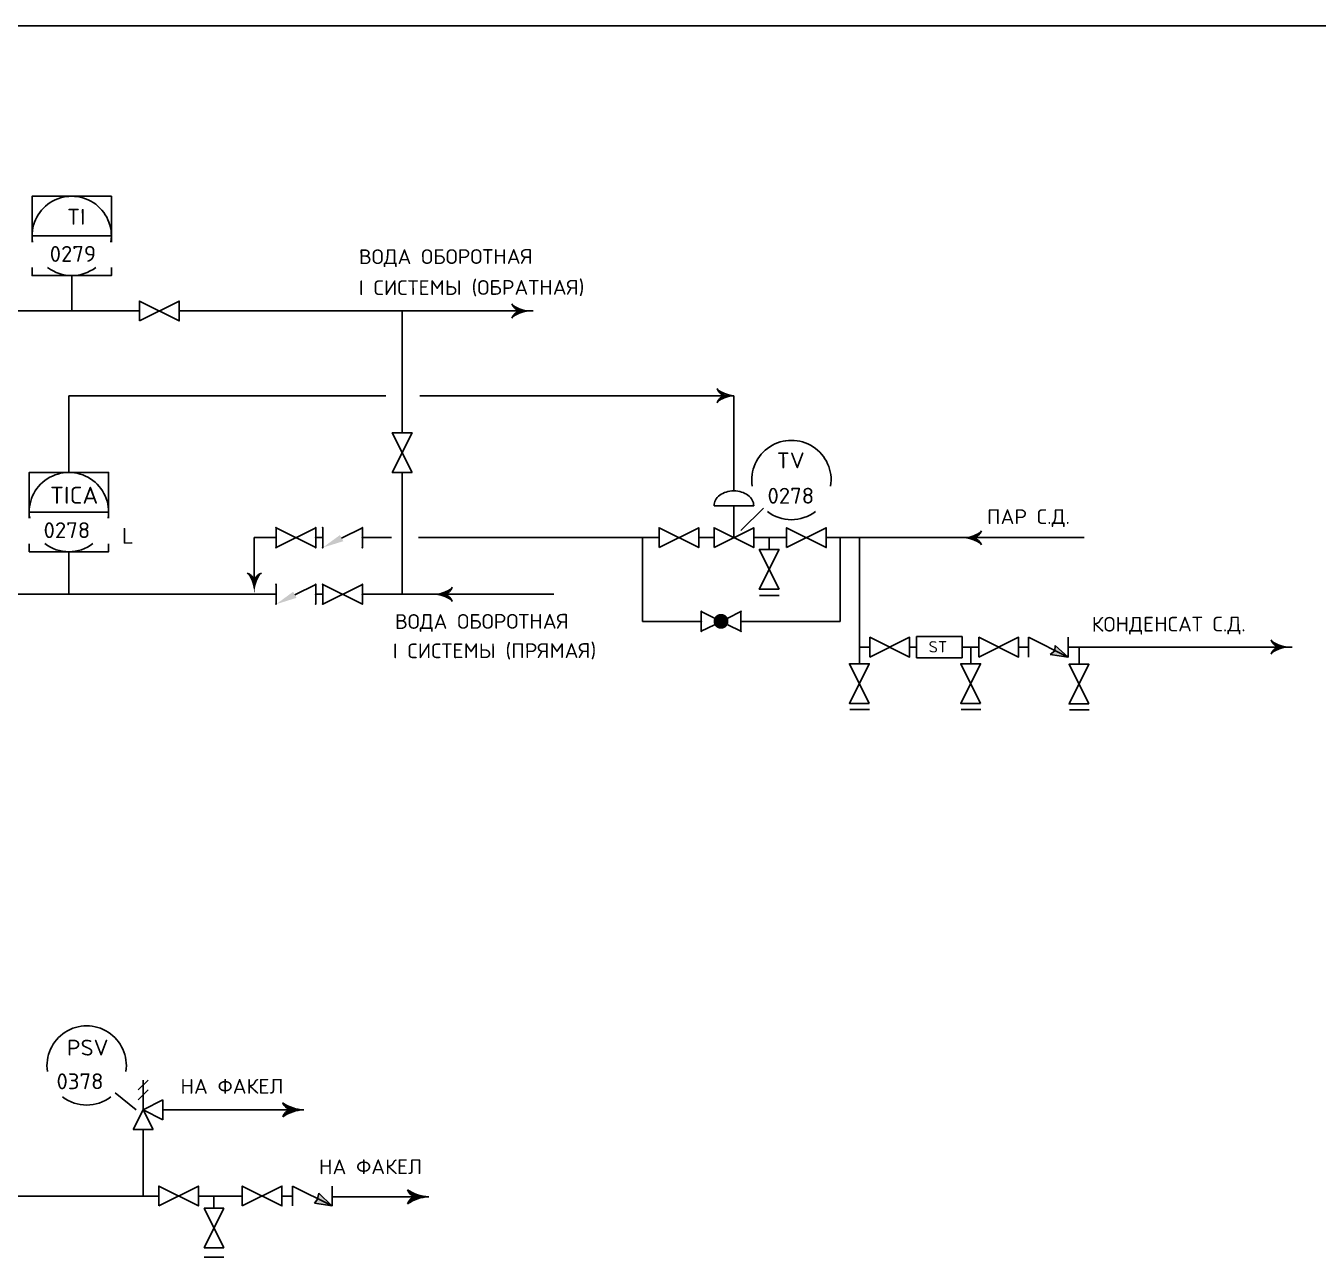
# Model space of a CAD drawing. Extents: x 273 to 369.6, y 155.2 to 188.3.
# Drawn here: x 294.39 to 305.79, y 173.4 to 184.26 of the extents above; entities that cross this region are included whole.
import ezdxf
from ezdxf.enums import TextEntityAlignment as Align

# ---------------------------------------------------------------- set-up
doc = ezdxf.new("R2010")
doc.units = 0
doc.linetypes.add('DASH', pattern=[0.15625, 0.09375, -0.0625])
doc.layers.get('0').update_dxf_attribs({"linetype": 'CONTINUOUS'})
for name, color, linetype in [('IN-ATTRIBS', 7, 'CONTINUOUS'), ('IN-DIM', 163, 'CONTINUOUS'), ('IN-EQUIPMENT', 7, 'CONTINUOUS'), ('IN-INST-TAP', 7, 'CONTINUOUS'), ('IN-MIN-PROC', 7, 'CONTINUOUS'), ('IN-PNEUMATIC', 7, 'CONTINUOUS')]:
    doc.layers.add(name, color=color, linetype=linetype)
doc.styles.add('S1', font='SIMPLEX.shx')
doc.styles.add('SIMPLEX', font='SIMPLEX')

# ---------------------------------------------------------------- blocks, each defined once
blk = doc.blocks.new('VALVTEXT')
at = {"layer": 'IN-ATTRIBS'}
for p in [(0, 0.0625), (0, 0), (0.25, 0.0625), (0.25, 0), (0, -0.0625), (0.25, -0.0625)]:
    blk.add_point(p, dxfattribs=at)
at = {"layer": 'IN-ATTRIBS', "style": 'S1', "flags": 1}
for tag, p in [('IDNUM', (0.125, 0.5625)), ('DWGNO', (0.125, 0.4375)), ('FILENO', (0.125, 0.3125))]:
    blk.add_attdef(tag, text='', height=0.1, dxfattribs=at).set_placement(p, align=Align.CENTER)
at = {"layer": 'IN-ATTRIBS', "style": 'S1'}
for tag, p in [('MODE', (0.125, 0.078125)), ('SIZE', (0.125, -0.1875))]:
    blk.add_attdef(tag, text='', height=0.1, dxfattribs=at).set_placement(p, align=Align.CENTER)

msp = doc.modelspace()

# ---------------------------------------------------------------- hatches: boundary and pattern name
h = msp.add_hatch()
h.set_pattern_fill('ANSI31', color=2, scale=0.00014, style=0)
h.set_pattern_definition([(45, (319.99430794, 157.345658826), (-1.2374368671e-05, 1.2374368671e-05), [])])
edge = h.paths.add_edge_path()
edge.add_line((303.587, 178.694), (303.429, 178.716))
edge.add_line((303.429, 178.716), (303.47, 178.75))
edge.add_line((303.47, 178.75), (303.472, 178.798))
edge.add_line((303.472, 178.798), (303.587, 178.695))
at = {"layer": 'IN-EQUIPMENT'}
h = msp.add_hatch(dxfattribs=at)
h.set_pattern_fill('ANSI31', color=2, scale=0.00014, style=0)
h.set_pattern_definition([(45, (326.777612323, 153.51106614), (-1.2374368671e-05, 1.2374368671e-05), [])])
edge = h.paths.add_edge_path()
edge.add_line((297.096, 173.851), (296.939, 173.875))
edge.add_line((296.939, 173.875), (296.969, 173.914))
edge.add_line((296.965, 173.914), (296.977, 173.963))
edge.add_line((296.977, 173.963), (297.093, 173.852))

# ---------------------------------------------------------------- linework, layer by layer
at = {"color": 6}
msp.add_line((274.75, 184.265), (352.234, 184.265), dxfattribs=at)
at = {"linetype": 'CONTINUOUS'}
for p, q in [((294.447, 182.411), (295.147, 182.411)), ((294.422, 179.974), (295.122, 179.974))]:
    msp.add_line(p, q, dxfattribs=at)
at = {"color": 2}
for p, q in [((300.463, 180.03), (300.813, 180.03)), ((300.638, 179.749), (300.638, 180.03)), ((297.012, 179.661), (297.012, 179.836)), ((300.949, 179.643), (300.949, 179.749)), ((296.6, 179.161), (296.6, 179.336)), ((300.864, 179.239), (301.038, 179.239)), ((302.248, 178.876), (302.652, 178.876)), ((302.248, 178.876), (302.248, 178.688)), ((302.652, 178.876), (302.652, 178.688)), ((303.587, 178.694), (303.237, 178.869)), ((303.237, 178.869), (303.237, 178.694)), ((303.587, 178.869), (303.587, 178.694)), ((301.745, 178.636), (301.745, 178.783)), ((302.728, 178.636), (302.728, 178.783)), ((303.47, 178.75), (303.472, 178.798)), ((303.472, 178.798), (303.587, 178.695)), ((303.683, 178.631), (303.683, 178.783)), ((302.652, 178.688), (302.248, 178.688)), ((303.429, 178.716), (303.47, 178.75)), ((303.587, 178.694), (303.429, 178.716)), ((301.661, 178.232), (301.834, 178.232)), ((302.643, 178.232), (302.816, 178.232)), ((303.598, 178.228), (303.771, 178.228))]:
    msp.add_line(p, q, dxfattribs=at)
for points in [[(295.147, 182.357), (295.147, 182.761), (294.447, 182.761), (294.447, 182.357)], [(294.447, 182.133), (294.447, 182.061), (295.147, 182.061), (295.147, 182.133)], [(295.122, 179.92), (295.122, 180.324), (294.422, 180.324), (294.422, 179.92)], [(294.422, 179.695), (294.422, 179.624), (295.122, 179.624), (295.122, 179.695)]]:
    msp.add_lwpolyline(points)
for points in [[(295.395, 181.661), (295.745, 181.836), (295.745, 181.661), (295.395, 181.836)], [(297.799, 180.324), (297.624, 180.674), (297.799, 180.674), (297.624, 180.324)], [(296.6, 179.661), (296.95, 179.836), (296.95, 179.661), (296.6, 179.836)], [(299.979, 179.661), (300.329, 179.836), (300.329, 179.661), (299.979, 179.836)], [(300.463, 179.661), (300.813, 179.836), (300.813, 179.661), (300.463, 179.836)], [(301.103, 179.661), (301.453, 179.836), (301.453, 179.661), (301.103, 179.836)], [(301.037, 179.293), (300.862, 179.643), (301.037, 179.643), (300.862, 179.293)], [(297.012, 179.161), (297.362, 179.336), (297.362, 179.161), (297.012, 179.336)], [(301.838, 178.694), (302.188, 178.869), (302.188, 178.694), (301.838, 178.869)], [(302.8, 178.694), (303.15, 178.869), (303.15, 178.694), (302.8, 178.869)], [(301.833, 178.286), (301.658, 178.636), (301.833, 178.636), (301.658, 178.286)], [(302.815, 178.286), (302.64, 178.636), (302.815, 178.636), (302.64, 178.286)], [(303.77, 178.281), (303.595, 178.631), (303.77, 178.631), (303.595, 178.281)]]:
    msp.add_lwpolyline(points, close=True, dxfattribs=at)
for points in [[(300.553, 181.002, -0.206864), (300.49, 181.064, -0.206864)], [(300.553, 181.002, 0.206864), (300.49, 180.939, 0.206864)]]:
    msp.add_lwpolyline(points, format="xyb")
msp.add_lwpolyline([(300.813, 180.03, 0.126822), (300.801, 180.078, 0.10607), (300.762, 180.123, 0.085783), (300.707, 180.151, 0.075445), (300.638, 180.161, 0.075445), (300.569, 180.151, 0.085783), (300.514, 180.123, 0.10607), (300.475, 180.078, 0.126822), (300.463, 180.03, 0.126822)], format="xyb", dxfattribs=at)
for points in [[(297.362, 179.661), (297.362, 179.836), (297.177, 179.744)], [(296.95, 179.161), (296.95, 179.336), (296.765, 179.244)], [(300.466, 179.039), (300.35, 179.097), (300.35, 178.922), (300.466, 178.98)], [(300.584, 179.039), (300.7, 179.097), (300.7, 178.922), (300.584, 178.98)]]:
    msp.add_lwpolyline(points, dxfattribs=at)
at = {"color": 5}
for points in [[(302.759, 179.747, 0.206864), (302.822, 179.809, 0.206864)], [(302.759, 179.747, -0.206864), (302.822, 179.684, -0.206864)]]:
    msp.add_lwpolyline(points, format="xyb", dxfattribs=at)
at = {"color": 2, "const_width": 0.0656}
msp.add_lwpolyline([(300.492, 179.01, 1), (300.558, 179.01, 1)], format="xyb", close=True, dxfattribs=at)
for centre, start, end in [((294.797, 182.411), 351.1529, 188.8471), ((294.797, 182.411), 232.6037, 307.3963), ((301.146, 180.257), 351.1529, 188.8471), ((294.772, 179.974), 351.1529, 188.8471), ((301.146, 180.257), 232.6037, 307.3963), ((294.772, 179.974), 232.6037, 307.3963), ((294.929, 175.091), 351.1529, 188.8471), ((294.929, 175.091), 232.6037, 307.3963)]:
    msp.add_arc(centre, 0.35, start, end)
for points in [[(300.524, 181.043), (300.499, 181.048), (300.49, 181.064)], [(300.561, 181.026), (300.509, 181.033), (300.524, 181.043), (300.499, 181.048)], [(300.599, 181.013), (300.522, 181.021), (300.561, 181.026), (300.509, 181.033)], [(300.524, 180.961), (300.499, 180.956), (300.49, 180.939)], [(300.561, 180.978), (300.509, 180.97), (300.524, 180.961), (300.499, 180.956)], [(300.599, 180.99), (300.522, 180.983), (300.561, 180.978), (300.509, 180.97)], [(300.638, 181.005), (300.537, 181.01), (300.599, 181.013), (300.522, 181.021)], [(300.638, 180.999), (300.537, 180.994), (300.599, 180.99), (300.522, 180.983)], [(296.449, 179.402), (296.454, 179.428), (296.47, 179.436)]]:
    msp.add_solid(points)
at = {"color": 5}
for points in [[(302.752, 179.771), (302.803, 179.778), (302.788, 179.788), (302.814, 179.793)], [(302.788, 179.788), (302.814, 179.793), (302.822, 179.809)], [(302.634, 179.747), (302.759, 179.747), (302.674, 179.75), (302.776, 179.755)], [(302.634, 179.747), (302.759, 179.747), (302.674, 179.744), (302.776, 179.739)], [(302.674, 179.75), (302.776, 179.755), (302.714, 179.758), (302.79, 179.766)], [(302.674, 179.744), (302.776, 179.739), (302.714, 179.736), (302.79, 179.728)], [(302.714, 179.758), (302.79, 179.766), (302.752, 179.771), (302.803, 179.778)], [(302.714, 179.736), (302.79, 179.728), (302.752, 179.723), (302.803, 179.715)], [(302.752, 179.723), (302.803, 179.715), (302.788, 179.706), (302.814, 179.701)], [(302.788, 179.706), (302.814, 179.701), (302.822, 179.684)]]:
    msp.add_solid(points, dxfattribs=at)
at = {"color": 2}
for points in [[(297.193, 179.717), (297.012, 179.661), (297.163, 179.771)], [(296.78, 179.217), (296.6, 179.161), (296.75, 179.271)]]:
    msp.add_solid(points, dxfattribs=at)
at = {"layer": 'IN-DIM', "color": 7, "linetype": 'CONTINUOUS'}
msp.add_line((302.97, 178.783), (302.979, 178.783), dxfattribs=at)
at = {"layer": 'IN-EQUIPMENT', "color": 2}
for p, q in [((295.384, 174.875), (295.471, 174.962)), ((295.427, 174.7), (295.427, 174.962)), ((295.384, 174.787), (295.471, 174.875)), ((295.427, 174.7), (295.602, 174.787)), ((295.602, 174.787), (295.602, 174.612)), ((295.427, 174.7), (295.34, 174.525)), ((295.515, 174.525), (295.427, 174.7)), ((295.602, 174.612), (295.427, 174.7)), ((295.34, 174.525), (295.515, 174.525)), ((297.096, 173.851), (296.746, 174.026)), ((296.746, 174.026), (296.746, 173.851)), ((297.096, 174.026), (297.096, 173.851)), ((296.939, 173.875), (296.969, 173.914)), ((297.096, 173.851), (296.939, 173.875)), ((296.965, 173.914), (296.977, 173.963)), ((296.977, 173.963), (297.093, 173.852)), ((297.096, 173.851), (297.096, 173.851)), ((296.14, 173.483), (295.965, 173.833)), ((295.965, 173.833), (296.14, 173.833)), ((296.14, 173.833), (295.965, 173.483)), ((295.965, 173.483), (296.14, 173.483)), ((295.965, 173.399), (296.14, 173.399))]:
    msp.add_line(p, q, dxfattribs=at)
for points in [[(295.565, 173.851), (295.915, 174.026), (295.915, 173.851), (295.565, 174.026)], [(296.302, 173.851), (296.652, 174.026), (296.652, 173.851), (296.302, 174.026)]]:
    msp.add_lwpolyline(points, close=True, dxfattribs=at)
at = {"layer": 'IN-INST-TAP', "color": 7}
for p, q in [((294.797, 181.749), (294.797, 182.061)), ((300.701, 179.811), (300.899, 180.009)), ((294.772, 179.249), (294.772, 179.624)), ((295.365, 174.7), (295.18, 174.849))]:
    msp.add_line(p, q, dxfattribs=at)
at = {"layer": 'IN-MIN-PROC', "color": 5}
for p, q in [((294.274, 181.749), (295.395, 181.749)), ((295.745, 181.749), (298.056, 181.749)), ((297.712, 181.749), (297.712, 180.674)), ((298.056, 181.749), (298.868, 181.749)), ((297.712, 180.324), (297.712, 179.249)), ((296.408, 179.749), (296.6, 179.749)), ((296.408, 179.374), (296.408, 179.749)), ((296.95, 179.749), (297.012, 179.749)), ((297.362, 179.749), (297.508, 179.749)), ((297.508, 179.749), (297.618, 179.749)), ((297.857, 179.749), (299.979, 179.749)), ((299.831, 179.749), (299.831, 179.01)), ((300.329, 179.749), (300.463, 179.749)), ((300.813, 179.749), (301.103, 179.749)), ((301.453, 179.749), (303.435, 179.749)), ((301.453, 179.749), (303.729, 179.749)), ((301.576, 179.749), (301.576, 179.01)), ((301.745, 179.747), (301.745, 178.783)), ((294.274, 179.249), (296.6, 179.249)), ((296.95, 179.249), (297.012, 179.249)), ((297.362, 179.249), (299.05, 179.249)), ((300.35, 179.01), (299.831, 179.01)), ((301.576, 179.01), (300.7, 179.01)), ((301.745, 178.783), (301.838, 178.783)), ((302.188, 178.783), (302.248, 178.783)), ((302.652, 178.783), (302.8, 178.783)), ((303.15, 178.783), (303.237, 178.783)), ((303.587, 178.783), (303.69, 178.783)), ((303.681, 178.783), (305.564, 178.783)), ((295.602, 174.7), (296.845, 174.7)), ((295.427, 173.938), (295.427, 174.525)), ((292.743, 173.938), (295.565, 173.938)), ((295.565, 173.938), (295.427, 173.938)), ((295.915, 173.938), (296.302, 173.938)), ((296.24, 173.938), (296.052, 173.938)), ((296.052, 173.833), (296.052, 173.938)), ((296.652, 173.938), (296.743, 173.938)), ((297.096, 173.932), (297.817, 173.932))]:
    msp.add_line(p, q, dxfattribs=at)
at = {"layer": 'IN-MIN-PROC', "color": 7}
for p, q in [((294.772, 180.999), (297.567, 180.999)), ((294.772, 180.999), (294.772, 180.326)), ((297.867, 180.999), (299.931, 180.999)), ((299.931, 180.999), (300.638, 180.999)), ((299.912, 179.749), (299.979, 179.749)), ((300.329, 179.749), (300.463, 179.749)), ((300.813, 179.749), (301.103, 179.749)), ((296.746, 173.938), (296.652, 173.938))]:
    msp.add_line(p, q, dxfattribs=at)
at = {"layer": 'IN-MIN-PROC', "color": 5}
for points in [[(298.743, 181.749, -0.206864), (298.681, 181.811, -0.206864)], [(298.743, 181.749, 0.206864), (298.681, 181.686, 0.206864)], [(296.408, 179.374, 0.206864), (296.345, 179.436, 0.206864)], [(296.408, 179.374, -0.206864), (296.47, 179.436, -0.206864)], [(298.091, 179.249, 0.206864), (298.154, 179.311, 0.206864)], [(298.091, 179.249, -0.206864), (298.154, 179.186, -0.206864)], [(305.439, 178.783, -0.206864), (305.377, 178.846)], [(305.439, 178.783, 0.206864), (305.377, 178.721)], [(296.72, 174.7, -0.206864), (296.658, 174.762, -0.206864)], [(296.845, 174.7, 0.150368), (296.658, 174.637, 0.150368)], [(296.72, 174.7, 0.206864), (296.658, 174.637, 0.206864)], [(297.822, 173.932, -0.206864), (297.759, 173.994, -0.206864)], [(297.947, 173.932, 0.150368), (297.759, 173.869, 0.150368)], [(297.822, 173.932, 0.206864), (297.759, 173.869, 0.206864)]]:
    msp.add_lwpolyline(points, format="xyb", dxfattribs=at)
for centre in [(296.853, 175.035), (297.954, 174.268)]:
    msp.add_arc(centre, 0.336, 234.4623, 268.6678, dxfattribs=at)
for points in [[(298.715, 181.79), (298.689, 181.795), (298.681, 181.811)], [(298.751, 181.773), (298.699, 181.78), (298.715, 181.79), (298.689, 181.795)], [(298.751, 181.724), (298.699, 181.717), (298.715, 181.707), (298.689, 181.702)], [(298.789, 181.76), (298.712, 181.767), (298.751, 181.773), (298.699, 181.78)], [(298.789, 181.737), (298.712, 181.73), (298.751, 181.724), (298.699, 181.717)], [(298.828, 181.752), (298.727, 181.757), (298.789, 181.76), (298.712, 181.767)], [(298.828, 181.745), (298.727, 181.741), (298.789, 181.737), (298.712, 181.73)], [(298.868, 181.749), (298.743, 181.749), (298.828, 181.752), (298.727, 181.757)], [(298.868, 181.749), (298.743, 181.749), (298.828, 181.745), (298.727, 181.741)], [(298.715, 181.707), (298.689, 181.702), (298.681, 181.686)], [(296.367, 179.402), (296.361, 179.428), (296.345, 179.436)], [(296.384, 179.366), (296.376, 179.417), (296.367, 179.402), (296.361, 179.428)], [(296.396, 179.328), (296.389, 179.405), (296.384, 179.366), (296.376, 179.417)], [(296.404, 179.289), (296.4, 179.39), (296.396, 179.328), (296.389, 179.405)], [(296.408, 179.249), (296.408, 179.374), (296.404, 179.289), (296.4, 179.39)], [(296.408, 179.249), (296.408, 179.374), (296.411, 179.289), (296.416, 179.39)], [(296.411, 179.289), (296.416, 179.39), (296.419, 179.328), (296.426, 179.405)], [(296.419, 179.328), (296.426, 179.405), (296.432, 179.366), (296.439, 179.417)], [(296.432, 179.366), (296.439, 179.417), (296.449, 179.402), (296.454, 179.428)], [(297.966, 179.249), (298.091, 179.249), (298.006, 179.252), (298.108, 179.257)], [(297.966, 179.249), (298.091, 179.249), (298.006, 179.245), (298.108, 179.241)], [(298.006, 179.252), (298.108, 179.257), (298.046, 179.26), (298.122, 179.267)], [(298.006, 179.245), (298.108, 179.241), (298.046, 179.237), (298.122, 179.23)], [(298.046, 179.26), (298.122, 179.267), (298.084, 179.273), (298.135, 179.28)], [(298.046, 179.237), (298.122, 179.23), (298.084, 179.224), (298.135, 179.217)], [(298.084, 179.273), (298.135, 179.28), (298.12, 179.29), (298.146, 179.295)], [(298.084, 179.224), (298.135, 179.217), (298.12, 179.207), (298.146, 179.202)], [(298.12, 179.29), (298.146, 179.295), (298.154, 179.311)], [(298.12, 179.207), (298.146, 179.202), (298.154, 179.186)], [(305.411, 178.825), (305.385, 178.83), (305.377, 178.846)], [(305.447, 178.807), (305.395, 178.815), (305.411, 178.825), (305.385, 178.83)], [(305.447, 178.759), (305.395, 178.752), (305.411, 178.742), (305.385, 178.737)], [(305.485, 178.795), (305.408, 178.802), (305.447, 178.807), (305.395, 178.815)], [(305.485, 178.772), (305.408, 178.765), (305.447, 178.759), (305.395, 178.752)], [(305.524, 178.787), (305.423, 178.791), (305.485, 178.795), (305.408, 178.802)], [(305.524, 178.78), (305.423, 178.775), (305.485, 178.772), (305.408, 178.765)], [(305.564, 178.783), (305.439, 178.783), (305.524, 178.787), (305.423, 178.791)], [(305.564, 178.783), (305.439, 178.783), (305.524, 178.78), (305.423, 178.775)], [(305.411, 178.742), (305.385, 178.737), (305.377, 178.721)], [(296.692, 174.741), (296.666, 174.746), (296.658, 174.762)], [(296.692, 174.658), (296.666, 174.653), (296.658, 174.637)], [(296.728, 174.724), (296.676, 174.731), (296.692, 174.741), (296.666, 174.746)], [(296.728, 174.675), (296.676, 174.668), (296.692, 174.658), (296.666, 174.653)], [(296.766, 174.711), (296.689, 174.718), (296.728, 174.724), (296.676, 174.731)], [(296.766, 174.688), (296.689, 174.681), (296.728, 174.675), (296.676, 174.668)], [(296.805, 174.703), (296.704, 174.708), (296.766, 174.711), (296.689, 174.718)], [(296.805, 174.696), (296.704, 174.692), (296.766, 174.688), (296.689, 174.681)], [(296.845, 174.7), (296.72, 174.7), (296.805, 174.703), (296.704, 174.708)], [(296.845, 174.7), (296.72, 174.7), (296.805, 174.696), (296.704, 174.692)], [(297.793, 173.973), (297.767, 173.978), (297.759, 173.994)], [(297.829, 173.956), (297.778, 173.963), (297.793, 173.973), (297.767, 173.978)], [(297.793, 173.891), (297.767, 173.886), (297.759, 173.869)], [(297.829, 173.908), (297.778, 173.901), (297.793, 173.891), (297.767, 173.886)], [(297.867, 173.943), (297.791, 173.951), (297.829, 173.956), (297.778, 173.963)], [(297.867, 173.921), (297.791, 173.913), (297.829, 173.908), (297.778, 173.901)], [(297.907, 173.935), (297.805, 173.94), (297.867, 173.943), (297.791, 173.951)], [(297.907, 173.929), (297.805, 173.924), (297.867, 173.921), (297.791, 173.913)], [(297.947, 173.932), (297.822, 173.932), (297.907, 173.935), (297.805, 173.94)], [(297.947, 173.932), (297.822, 173.932), (297.907, 173.929), (297.805, 173.924)]]:
    msp.add_solid(points, dxfattribs=at)
at = {"layer": 'IN-PNEUMATIC', "color": 7}
msp.add_line((300.638, 180.999), (300.638, 180.161), dxfattribs=at)

# ---------------------------------------------------------------- block references
at = {"color": 2, "xscale": 1.4, "yscale": 1.4, "zscale": 1.4}
for p in [(296.6, 179.749), (297.012, 179.749), (296.6, 179.249), (296.6, 179.249), (297.012, 179.249)]:
    msp.add_blockref('VALVTEXT', p, dxfattribs=at)
at = {"layer": 'IN-MIN-PROC', "color": 7, "xscale": 1.4, "yscale": 1.4, "zscale": 1.4}
msp.add_blockref('VALVTEXT', (300.35, 179.01), dxfattribs=at)
msp.add_blockref('VALVTEXT', (300.35, 179.01), dxfattribs=at)

# ---------------------------------------------------------------- texts
at = {"layer": 'IN-DIM', "color": 7, "linetype": 'CONTINUOUS'}
for s, height, style, p in [('TI', 0.14, 'SIMPLEX', (294.756, 182.51)), ('0279', 0.14, 'SIMPLEX', (294.603, 182.182)), ('TV', 0.14, 'S1', (301.017, 180.36)), ('0278', 0.14, 'S1', (300.935, 180.048)), ('0278', 0.14, 'SIMPLEX', (294.549, 179.744)), ('L', 0.14, 'SIMPLEX', (295.239, 179.695)), ('ST', 0.1, 'S1', (302.356, 178.735)), ('PSV', 0.14, 'S1', (294.755, 175.178)), ('0378', 0.14, 'S1', (294.663, 174.881))]:
    msp.add_text(s, height=height, rotation=0.1, dxfattribs=dict(at, style=style)).set_placement(p)
at = {"layer": 'IN-DIM', "color": 1, "linetype": 'DASH', "style": 'SIMPLEX'}
for s, p in [('ВОДА ОБОРОТНАЯ', (297.33, 182.162)), ('I СИСТЕМЫ (ОБРАТНАЯ)', (297.33, 181.889)), ('ПАР С.Д.', (302.871, 179.868)), ('ВОДА ОБОРОТНАЯ ', (297.648, 178.943)), ('КОНДЕНСАТ С.Д.', (303.795, 178.919)), ('I СИСТЕМЫ (ПРЯМАЯ)', (297.629, 178.684)), ('НА ФАКЕЛ', (295.756, 174.841)), ('НА ФАКЕЛ', (296.978, 174.131))]:
    msp.add_text(s, height=0.13, rotation=0.1, dxfattribs=at).set_placement(p)
at = {"layer": 'IN-DIM', "color": 7, "linetype": 'CONTINUOUS', "style": 'SIMPLEX'}
msp.add_text('TICA', height=0.15, dxfattribs=at).set_placement((294.605, 180.048))

doc.saveas('drawing.dxf')
